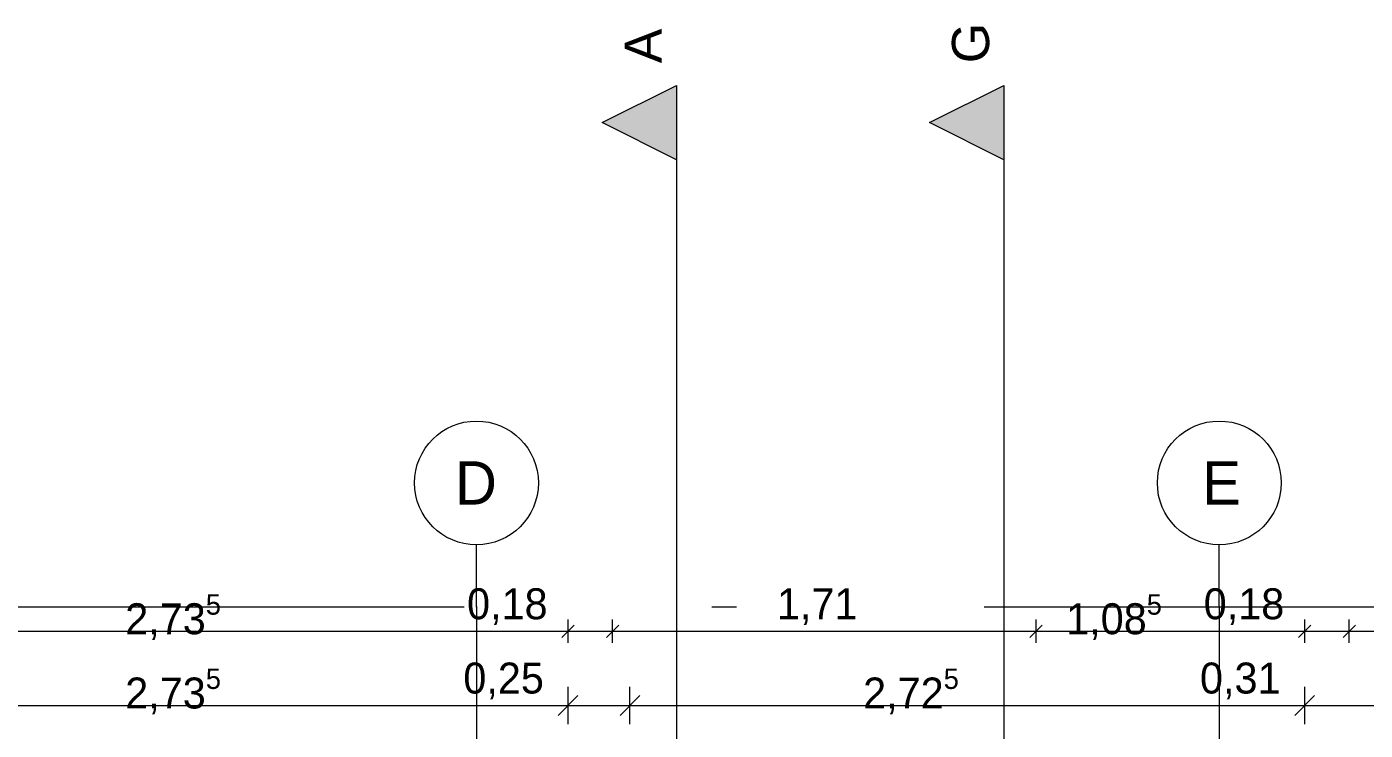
# Model space of a CAD drawing. Header units: metres. Extents: x -3 to 171, y -23 to 41.
# Drawn here: x 7.18 to 12.59, y 2.5 to 5.34 of the extents above; entities that cross this region are included whole.
import ezdxf

# ---------------------------------------------------------------- set-up
doc = ezdxf.new("R2010")
doc.units = ezdxf.units.M
doc.header["$MEASUREMENT"] = 0
doc.linetypes.add('Achse', pattern=[0.004, 0.002, -0.001, 0, -0.001])
doc.linetypes.add('Schnittlinie', pattern=[0.006, 0.003, -0.0015, 0, -0.0015])
for name, color, linetype in [('4._1.DG PP STG1_1_000 Achsraster', 7, 'Continuous'), ('4._1.DG PP STG1_1_851 Marker Schnitt', 7, 'Continuous'), ('4._1.DG PP STG1_1_950 Polierplan Bemaßung', 7, 'Continuous')]:
    doc.layers.add(name, color=color, linetype=linetype)
doc.styles.add('ERSTELLTER_STIL_1', font='arial.ttf')
doc.styles.add('ERSTELLTER_STIL_2', font='')
doc.styles.get('ERSTELLTER_STIL_2').set_extended_font_data('Eurostile')

msp = doc.modelspace()

# ---------------------------------------------------------------- hatches: boundary and pattern name
at = {"layer": '4._1.DG PP STG1_1_851 Marker Schnitt', "linetype": 'Continuous', "lineweight": 0, "true_color": 0x000000}
for points in [[(9.8079, 5.105), (9.5079, 4.955), (9.8079, 4.805)], [(11.13, 5.105), (10.83, 4.955), (11.13, 4.805)]]:
    msp.add_hatch(color=18, dxfattribs=at).paths.add_polyline_path(points)

# ---------------------------------------------------------------- linework, layer by layer
at = {"layer": '4._1.DG PP STG1_1_000 Achsraster', "color": 5, "linetype": 'Achse', "lineweight": 0, "ltscale": 1000}
for p, q in [((9, 3), (9, 3.25)), ((12, 3), (12, 3.25)), ((-1.25, 3), (21, 3)), ((9, 3), (9, -22.5231)), ((12, 3), (12, -22.5231))]:
    msp.add_line(p, q, dxfattribs=at)
at = {"layer": '4._1.DG PP STG1_1_000 Achsraster', "color": 5, "linetype": 'Continuous', "lineweight": 0, "ltscale": 1000}
for centre in [(9, 3.5), (12, 3.5)]:
    msp.add_circle(centre, 0.25, dxfattribs=at)
at = {"layer": '4._1.DG PP STG1_1_000 Achsraster', "color": 5, "linetype": 'Achse', "lineweight": 0, "ltscale": 1000}
for p in [(9, 3), (9, 3), (12, 3), (12, 3)]:
    msp.add_point(p, dxfattribs=at)
at = {"layer": '4._1.DG PP STG1_1_851 Marker Schnitt', "color": 7, "linetype": 'Schnittlinie', "lineweight": 13, "ltscale": 1000}
for p, q in [((9.8079, 4.805), (9.8079, -11.7)), ((11.13, 4.805), (11.13, -5.7741))]:
    msp.add_line(p, q, dxfattribs=at)
at = {"layer": '4._1.DG PP STG1_1_851 Marker Schnitt', "color": 7, "linetype": 'Continuous', "lineweight": 13, "ltscale": 1000, "flags": 128}
for points in [[(9.8079, 5.105), (9.8079, 4.805), (9.5079, 4.955)], [(11.13, 5.105), (11.13, 4.805), (10.83, 4.955)]]:
    msp.add_lwpolyline(points, close=True, dxfattribs=at)
at = {"layer": '4._1.DG PP STG1_1_950 Polierplan Bemaßung', "color": 76, "linetype": 'Continuous', "lineweight": 13, "ltscale": 1000, "true_color": 0x3f7f02}
for p, q in [((9.395, 2.9261), (9.345, 2.8761)), ((9.37, 2.8542), (9.37, 2.9479)), ((9.575, 2.9261), (9.525, 2.8761)), ((9.55, 2.8542), (9.55, 2.9479)), ((11.285, 2.9261), (11.235, 2.8761)), ((11.26, 2.8542), (11.26, 2.9479)), ((12.37, 2.9261), (12.32, 2.8761)), ((12.345, 2.8542), (12.345, 2.9479)), ((12.55, 2.9261), (12.5, 2.8761)), ((12.525, 2.8542), (12.525, 2.9479)), ((6.635, 2.9011), (9.37, 2.9011)), ((9.37, 2.9011), (9.55, 2.9011)), ((9.55, 2.9011), (11.26, 2.9011)), ((11.26, 2.9011), (12.345, 2.9011)), ((12.345, 2.9011), (12.525, 2.9011)), ((12.525, 2.9011), (15.325, 2.9011))]:
    msp.add_line(p, q, dxfattribs=at)
at = {"layer": '4._1.DG PP STG1_1_950 Polierplan Bemaßung', "color": 6, "linetype": 'Continuous', "lineweight": 13, "ltscale": 1000, "true_color": 0xfb02fe}
for p, q in [((9.37, 2.5261), (9.37, 2.6761)), ((9.62, 2.5261), (9.62, 2.6761)), ((12.345, 2.5261), (12.345, 2.6761)), ((6.635, 2.6011), (9.37, 2.6011)), ((9.41, 2.6411), (9.33, 2.5611)), ((9.37, 2.6011), (9.62, 2.6011)), ((9.66, 2.6411), (9.58, 2.5611)), ((9.62, 2.6011), (12.345, 2.6011)), ((12.385, 2.6411), (12.305, 2.5611)), ((12.345, 2.6011), (12.655, 2.6011))]:
    msp.add_line(p, q, dxfattribs=at)

# ---------------------------------------------------------------- texts
at = {"layer": '4._1.DG PP STG1_1_000 Achsraster', "color": 5, "linetype": 'Continuous', "lineweight": 0, "char_height": 0.175, "attachment_point": 1, "style": 'ERSTELLTER_STIL_2'}
for s, insert in [('\\A1;{\\pql;\\pt0;\\fEurostile|b0|i0|c0|p0;\\W1.000000;D}', (8.9135, 3.5875)), ('\\A1;{\\pql;\\pt0;\\fEurostile|b0|i0|c0|p0;\\W1.000000;E}', (11.9312, 3.5875))]:
    msp.add_mtext(s, dxfattribs=dict(at, insert=insert))
at = {"layer": '4._1.DG PP STG1_1_851 Marker Schnitt', "color": 7, "linetype": 'Continuous', "lineweight": 13, "char_height": 0.15, "attachment_point": 7, "rotation": 90, "style": 'ERSTELLTER_STIL_1'}
for s, insert in [('\\A1;{\\pql;\\pt0;\\fArial|b0|i0|c0|p0;\\W1.000000;A}', (9.7479, 5.195)), ('\\A1;{\\pql;\\pt0;\\fArial|b0|i0|c0|p0;\\W1.000000;G}', (11.0725, 5.195))]:
    msp.add_mtext(s, dxfattribs=dict(at, insert=insert))
at = {"layer": '4._1.DG PP STG1_1_950 Polierplan Bemaßung', "color": 76, "linetype": 'Continuous', "lineweight": 13, "true_color": 0x3f7f02, "char_height": 0.125, "attachment_point": 7, "style": 'ERSTELLTER_STIL_2'}
for s, insert in [('\\A1;{\\pql;\\fEurostile|b0|i0|c0|p0;\\W1.000000;2,73\\fEurostile|b0|i0|c0|p0;\\W1.000000;\\A1{\\H.66x;\\S5^  ;}}', (7.5816, 2.8524)), ('\\A1;{\\pql;\\fEurostile|b0|i0|c0|p0;\\W1.000000;1,08\\fEurostile|b0|i0|c0|p0;\\W1.000000;\\A1{\\H.66x;\\S5^  ;}}', (11.3816, 2.8524))]:
    msp.add_mtext(s, dxfattribs=dict(at, insert=insert))
at = {"layer": '4._1.DG PP STG1_1_950 Polierplan Bemaßung', "color": 76, "linetype": 'Continuous', "lineweight": 13, "true_color": 0x3f7f02, "char_height": 0.125, "width": 0.382966, "attachment_point": 7, "style": 'ERSTELLTER_STIL_2'}
for s, insert in [('\\A1;{\\pql;\\fEurostile|b0|i0|c0|p0;\\W1.000000;0,18}', (8.962, 2.9261)), ('\\A1;{\\pql;\\fEurostile|b0|i0|c0|p0;\\W1.000000;1,71}', (10.2135, 2.9261)), ('\\A1;{\\pql;\\fEurostile|b0|i0|c0|p0;\\W1.000000;0,18}', (11.937, 2.9261))]:
    msp.add_mtext(s, dxfattribs=dict(at, insert=insert))
at = {"layer": '4._1.DG PP STG1_1_950 Polierplan Bemaßung', "color": 6, "linetype": 'Continuous', "lineweight": 13, "true_color": 0xfb02fe, "char_height": 0.125, "width": 0.382966, "attachment_point": 7, "style": 'ERSTELLTER_STIL_2'}
for s, insert in [('\\A1;{\\pql;\\fEurostile|b0|i0|c0|p0;\\W1.000000;0,25}', (8.947, 2.6261)), ('\\A1;{\\pql;\\fEurostile|b0|i0|c0|p0;\\W1.000000;0,31}', (11.922, 2.6261))]:
    msp.add_mtext(s, dxfattribs=dict(at, insert=insert))
at = {"layer": '4._1.DG PP STG1_1_950 Polierplan Bemaßung', "color": 6, "linetype": 'Continuous', "lineweight": 13, "true_color": 0xfb02fe, "char_height": 0.125, "attachment_point": 7, "style": 'ERSTELLTER_STIL_2'}
for s, insert in [('\\A1;{\\pql;\\fEurostile|b0|i0|c0|p0;\\W1.000000;2,73\\fEurostile|b0|i0|c0|p0;\\W1.000000;\\A1{\\H.66x;\\S5^  ;}}', (7.5816, 2.5524)), ('\\A1;{\\pql;\\fEurostile|b0|i0|c0|p0;\\W1.000000;2,72\\fEurostile|b0|i0|c0|p0;\\W1.000000;\\A1{\\H.66x;\\S5^  ;}}', (10.5616, 2.5524))]:
    msp.add_mtext(s, dxfattribs=dict(at, insert=insert))

doc.saveas('drawing.dxf')
